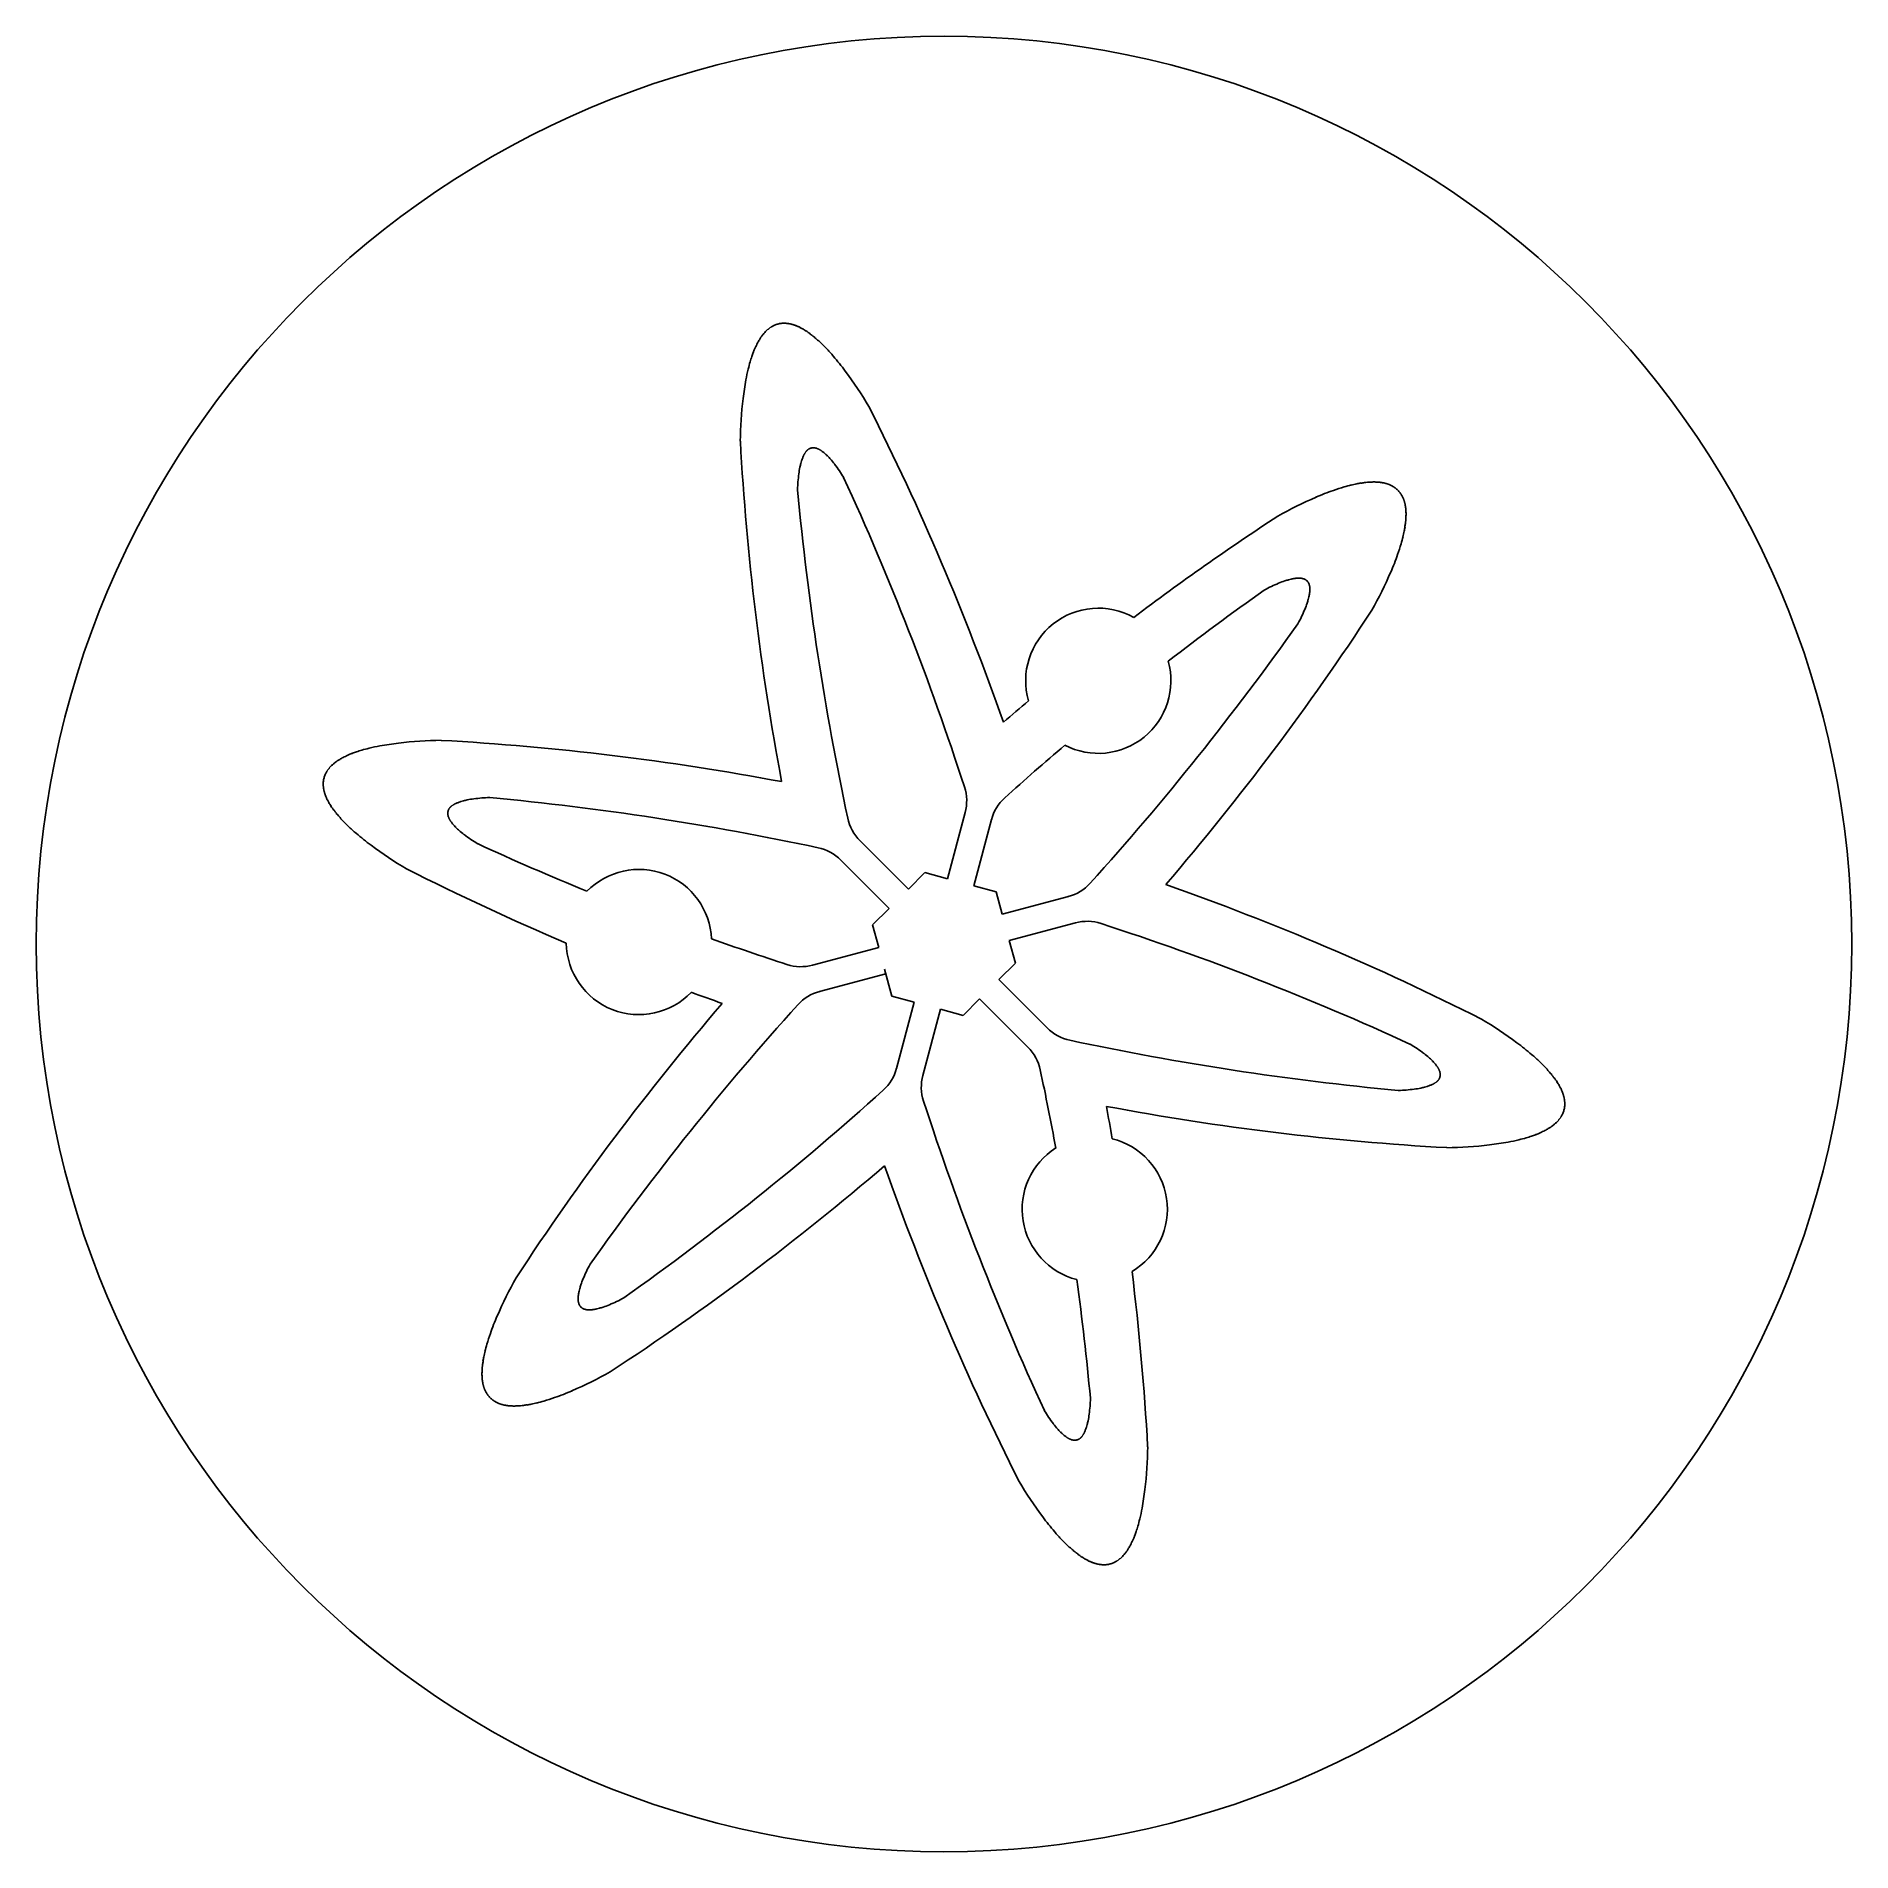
# Model space of a CAD drawing. Header units: millimetres. Extents: x -50 to 150, y -50 to 150.
import ezdxf

# ---------------------------------------------------------------- set-up
doc = ezdxf.new("R2010")
doc.units = ezdxf.units.MM
doc.layers.get('0').update_dxf_attribs({"linetype": 'CONTINUOUS', "lineweight": 25, "true_color": 0x000000})

msp = doc.modelspace()

# ---------------------------------------------------------------- linework, layer by layer
for p, q in [((52.32, 64.47), (50.37, 57.19)), ((55.22, 63.7), (53.27, 56.42)), ((40.75, 61.37), (46.08, 56.04)), ((38.63, 59.25), (43.96, 53.92)), ((46.08, 56.04), (47.89, 57.86)), ((47.89, 57.86), (50.37, 57.19)), ((53.27, 56.42), (55.75, 55.75)), ((55.75, 55.75), (56.42, 53.27)), ((63.7, 55.22), (56.42, 53.27)), ((42.14, 52.11), (43.96, 53.92)), ((42.14, 52.11), (42.81, 49.63)), ((64.47, 52.32), (57.19, 50.37)), ((57.19, 50.37), (57.86, 47.89)), ((35.53, 47.68), (42.81, 49.63)), ((36.3, 44.78), (43.58, 46.73)), ((43.45, 47.21), (44.25, 44.25)), ((57.86, 47.89), (56.04, 46.08)), ((61.37, 40.75), (56.04, 46.08)), ((46.73, 43.58), (44.25, 44.25)), ((46.73, 43.58), (44.78, 36.3)), ((49.63, 42.81), (47.68, 35.53)), ((52.11, 42.14), (49.63, 42.81)), ((53.92, 43.96), (52.11, 42.14)), ((59.25, 38.63), (53.92, 43.96))]:
    msp.add_line(p, q)
msp.add_circle((50, 50), 100)
for centre, radius, start, end in [((32.47, 115.58), 2.83, 119.8081, 122.2609), ((32.43, 115.67), 2.73, 117.006, 119.8563), ((32.38, 115.76), 2.63, 113.4152, 117.0755), ((32.37, 115.81), 2.58, 105, 113.4922), ((32.37, 115.81), 2.58, 96.5078, 105), ((32.38, 115.76), 2.63, 92.9245, 96.5848), ((32.38, 115.66), 2.73, 90.1437, 92.994), ((32.39, 115.56), 2.83, 87.7391, 90.1919), ((32.39, 115.46), 2.93, 85.5733, 87.7815), ((32.38, 115.35), 3.04, 83.5705, 85.6126), ((32.37, 115.23), 3.16, 81.6855, 83.6082), ((32.35, 115.11), 3.28, 79.8879, 81.7222), ((32.33, 114.98), 3.42, 78.1566, 79.9244), ((32.3, 114.83), 3.57, 76.4755, 78.1932), ((32.27, 114.67), 3.73, 74.8319, 76.5126), ((32.22, 114.5), 3.9, 73.2154, 74.8698), ((32.17, 114.32), 4.1, 71.6171, 73.2545), ((32.11, 114.11), 4.31, 70.0291, 71.6577), ((32.03, 113.89), 4.55, 68.4439, 70.0715), ((31.93, 113.64), 4.81, 66.8544, 68.4886), ((31.82, 113.37), 5.11, 65.2535, 66.902), ((31.68, 113.06), 5.45, 63.6338, 65.3045), ((36.64, 112.4), 8.13, 153.1278, 155.0724), ((35.99, 112.74), 7.4, 151.3502, 153.2113), ((35.46, 113.04), 6.79, 149.6291, 151.424), ((35.02, 113.31), 6.27, 147.9528, 149.6953), ((34.65, 113.55), 5.83, 146.3112, 148.0129), ((34.33, 113.77), 5.45, 144.6955, 146.3662), ((34.06, 113.97), 5.11, 143.098, 144.7465), ((33.82, 114.15), 4.81, 141.5114, 143.1456), ((33.62, 114.32), 4.55, 139.9285, 141.5561), ((33.44, 114.47), 4.31, 138.3423, 139.9709), ((33.28, 114.62), 4.1, 136.7455, 138.3829), ((33.14, 114.75), 3.9, 135.1302, 136.7846), ((33.02, 114.88), 3.73, 133.4874, 135.1681), ((32.91, 114.99), 3.57, 131.8068, 133.5245), ((32.81, 115.11), 3.42, 130.0756, 131.8434), ((32.73, 115.21), 3.28, 128.2778, 130.1121), ((32.65, 115.31), 3.16, 126.3918, 128.3145), ((32.58, 115.41), 3.04, 124.3874, 126.4295), ((32.53, 115.5), 2.93, 122.2185, 124.4267), ((31.52, 112.71), 5.83, 61.9871, 63.6888), ((31.32, 112.32), 6.27, 60.3047, 62.0472), ((31.07, 111.87), 6.79, 58.576, 60.3709), ((30.76, 111.34), 7.4, 56.7887, 58.6498), ((30.37, 110.73), 8.13, 54.9276, 56.8722), ((29.87, 109.99), 9.02, 52.9729, 55.0235), ((29.22, 109.09), 10.12, 50.8983, 53.0852), ((28.34, 107.97), 11.55, 48.6672, 51.033), ((27.12, 106.52), 13.44, 46.2248, 48.8338), ((25.33, 104.57), 16.09, 43.4833, 46.4395), ((44.08, 109.59), 16.09, 163.5605, 166.5167), ((41.55, 110.39), 13.44, 161.1662, 163.7752), ((39.77, 111.03), 11.55, 158.967, 161.3328), ((38.45, 111.57), 10.12, 156.9148, 159.1017), ((37.44, 112.02), 9.02, 154.9765, 157.0271), ((22.52, 101.76), 20.07, 40.2852, 43.7765), ((17.52, 97.26), 26.79, 36.2929, 40.7233), ((54.5, 107.16), 26.79, 169.2767, 173.7071), ((47.92, 108.56), 20.07, 166.2235, 169.7148), ((6.34, 88.36), 41.07, 30.4956, 37.0635), ((68.63, 105.05), 41.07, 172.9365, 179.5044), ((-216.59, -21.43), 289.47, 19.3406, 26.8258), ((316.59, 121.43), 289.47, 183.1742, 190.6594), ((36.66, 102.81), 2.35, 149.2004, 150.9722), ((36.51, 102.91), 2.17, 147.5458, 149.2666), ((36.38, 102.99), 2.02, 145.9246, 147.6058), ((36.27, 103.07), 1.88, 144.3285, 145.9796), ((36.17, 103.14), 1.77, 142.7496, 144.3794), ((36.09, 103.21), 1.66, 141.1809, 142.7971), ((36.02, 103.26), 1.57, 139.6155, 141.2256), ((35.96, 103.32), 1.49, 138.0463, 139.6579), ((35.9, 103.37), 1.41, 136.4662, 138.0868), ((35.86, 103.42), 1.35, 134.8674, 136.5052), ((35.81, 103.46), 1.28, 133.2409, 134.9052), ((35.78, 103.5), 1.23, 131.5766, 133.2779), ((35.74, 103.54), 1.18, 129.8619, 131.6131), ((35.71, 103.58), 1.13, 128.0807, 129.8982), ((35.69, 103.61), 1.09, 126.212, 128.1174), ((35.66, 103.64), 1.05, 124.2255, 126.2495), ((35.64, 103.68), 1.01, 122.0756, 124.2647), ((35.63, 103.71), 0.974, 119.6859, 122.1179), ((35.61, 103.73), 0.941, 116.9075, 119.734), ((35.59, 103.77), 0.905, 113.3465, 116.9769), ((35.59, 103.78), 0.889, 105, 113.4232), ((35.59, 103.78), 0.889, 96.5768, 105), ((35.59, 103.77), 0.905, 93.0231, 96.6535), ((35.6, 103.73), 0.941, 90.266, 93.0925), ((35.6, 103.7), 0.974, 87.8821, 90.3141), ((35.6, 103.66), 1.01, 85.7353, 87.9244), ((35.59, 103.62), 1.05, 83.7505, 85.7745), ((35.59, 103.58), 1.09, 81.8826, 83.788), ((35.58, 103.54), 1.13, 80.1018, 81.9193), ((35.58, 103.49), 1.18, 78.3869, 80.1381), ((35.57, 103.44), 1.23, 76.7221, 78.4234), ((35.56, 103.39), 1.28, 75.0948, 76.7591), ((35.54, 103.33), 1.35, 73.4948, 75.1326), ((35.52, 103.27), 1.41, 71.9132, 73.5338), ((35.5, 103.2), 1.49, 70.3421, 71.9537), ((35.47, 103.12), 1.57, 68.7744, 70.3845), ((35.44, 103.03), 1.66, 67.2029, 68.8191), ((35.4, 102.93), 1.77, 65.6206, 67.2504), ((35.36, 102.83), 1.88, 64.0204, 65.6715), ((35.3, 102.7), 2.02, 62.3942, 64.0754), ((35.23, 102.57), 2.17, 60.7334, 62.4542), ((35.14, 102.41), 2.35, 59.0278, 60.7996), ((35.03, 102.22), 2.57, 57.2654, 59.1017), ((34.9, 102), 2.83, 55.4312, 57.3489), ((34.72, 101.74), 3.14, 53.5061, 55.5273), ((34.5, 101.42), 3.53, 51.4646, 53.6188), ((34.19, 101.02), 4.04, 49.2708, 51.5999), ((33.75, 100.49), 4.72, 46.8715, 49.4386), ((43.62, 100.6), 9.69, 168.5056, 172.871), ((41.15, 101.16), 7.15, 165.521, 168.9551), ((39.74, 101.55), 5.68, 162.9115, 165.819), ((38.82, 101.85), 4.72, 160.5614, 163.1285), ((38.19, 102.09), 4.04, 158.4001, 160.7292), ((37.72, 102.28), 3.53, 156.3812, 158.5354), ((37.36, 102.45), 3.14, 154.4727, 156.4939), ((37.08, 102.59), 2.83, 152.6511, 154.5688), ((36.85, 102.71), 2.57, 150.8983, 152.7346), ((33.11, 99.78), 5.68, 44.181, 47.0885), ((32.09, 98.73), 7.15, 41.0449, 44.479), ((30.23, 97.01), 9.69, 37.129, 41.4944), ((25.83, 93.4), 15.37, 31.4042, 37.9363), ((49.23, 99.68), 15.37, 172.0637, 178.5958), ((345.06, 129.06), 312.54, 185.3258, 192.0408), ((-245.06, -29.06), 312.54, 17.9592, 24.6742), ((99.68, 81.08), 20.07, 106.2235, 109.7148), ((98.65, 84.93), 16.09, 103.5605, 106.5167), ((98.07, 87.51), 13.44, 101.1662, 103.7752), ((97.74, 89.38), 11.55, 98.967, 101.3328), ((97.54, 90.78), 10.12, 96.9148, 99.1017), ((97.43, 91.89), 9.02, 94.9765, 97.0271), ((97.36, 92.77), 8.13, 93.1278, 95.0724), ((97.33, 93.5), 7.4, 91.3502, 93.2113), ((97.33, 94.11), 6.79, 89.6291, 91.424), ((97.34, 94.63), 6.27, 87.9528, 89.6953), ((97.36, 95.07), 5.83, 86.3112, 88.0129), ((97.39, 95.45), 5.45, 84.6955, 86.3662), ((97.43, 95.79), 5.11, 83.098, 84.7465), ((97.47, 96.08), 4.81, 81.5114, 83.1456), ((97.51, 96.34), 4.55, 79.9285, 81.5561), ((97.55, 96.58), 4.31, 78.3423, 79.9709), ((97.6, 96.79), 4.1, 76.7455, 78.3829), ((97.65, 96.97), 3.9, 75.1302, 76.7846), ((97.69, 97.14), 3.73, 73.4874, 75.1681), ((97.74, 97.3), 3.57, 71.8068, 73.5245), ((97.79, 97.44), 3.42, 70.0756, 71.8434), ((97.84, 97.56), 3.28, 68.2778, 70.1121), ((97.89, 97.68), 3.16, 66.3918, 68.3145), ((97.94, 97.78), 3.04, 64.3874, 66.4295), ((97.98, 97.88), 2.93, 62.2185, 64.4267), ((98.03, 97.97), 2.83, 59.8081, 62.2609), ((98.08, 98.05), 2.73, 57.006, 59.8563), ((98.14, 98.14), 2.63, 53.4152, 57.0755), ((98.17, 98.17), 2.58, 45, 53.4922), ((98.17, 98.17), 2.58, 36.5078, 45), ((106.99, 61.39), 41.07, 112.9365, 119.5044), ((101.75, 74.69), 26.79, 109.2767, 113.7071), ((98.14, 98.14), 2.63, 32.9245, 36.5848), ((98.05, 98.08), 2.73, 30.1437, 32.994), ((97.97, 98.03), 2.83, 27.7391, 30.1919), ((97.88, 97.98), 2.93, 25.5733, 27.7815), ((97.78, 97.94), 3.04, 23.5705, 25.6126), ((97.68, 97.89), 3.16, 21.6855, 23.6082), ((97.56, 97.84), 3.28, 19.8879, 21.7222), ((97.44, 97.79), 3.42, 18.1566, 19.9244), ((97.3, 97.74), 3.57, 16.4755, 18.1932), ((97.14, 97.69), 3.73, 14.8319, 16.5126), ((96.97, 97.65), 3.9, 13.2154, 14.8698), ((96.79, 97.6), 4.1, 11.6171, 13.2545), ((96.58, 97.55), 4.31, 10.0291, 11.6577), ((96.34, 97.51), 4.55, 8.4439, 10.0715), ((96.08, 97.47), 4.81, 6.8544, 8.4886), ((95.79, 97.43), 5.11, 5.2535, 6.902), ((245.16, -145.16), 289.47, 123.1742, 127.0129), ((90.78, 97.54), 10.12, 350.8983, 353.0852), ((91.89, 97.43), 9.02, 352.9729, 355.0235), ((92.77, 97.36), 8.13, 354.9276, 356.8722), ((95.45, 97.39), 5.45, 3.6338, 5.3045), ((95.07, 97.36), 5.83, 1.9871, 3.6888), ((93.5, 97.33), 7.4, 356.7887, 358.6498), ((94.63, 97.34), 6.27, 0.3047, 2.0472), ((94.11, 97.33), 6.79, 358.576, 0.3709), ((81.08, 99.68), 20.07, 340.2852, 343.7765), ((84.93, 98.65), 16.09, 343.4833, 346.4395), ((87.51, 98.07), 13.44, 346.2248, 348.8338), ((89.38, 97.74), 11.55, 348.6672, 351.033), ((74.69, 101.75), 26.79, 336.2929, 340.7233), ((90.63, 80.82), 9.69, 108.5056, 112.871), ((89.88, 83.24), 7.15, 105.521, 108.9551), ((89.51, 84.66), 5.68, 102.9115, 105.819), ((89.32, 85.6), 4.72, 100.5614, 103.1285), ((89.2, 86.27), 4.04, 98.4001, 100.7292), ((89.14, 86.78), 3.53, 96.3812, 98.5354), ((89.1, 87.17), 3.14, 94.4727, 96.4939), ((89.08, 87.49), 2.83, 92.6511, 94.5688), ((89.07, 87.74), 2.57, 90.8983, 92.7346), ((89.07, 87.96), 2.35, 89.2004, 90.9722), ((89.08, 88.14), 2.17, 87.5458, 89.2666), ((89.08, 88.29), 2.02, 85.9246, 87.6058), ((89.1, 88.43), 1.88, 84.3285, 85.9796), ((89.11, 88.54), 1.77, 82.7496, 84.3794), ((89.12, 88.65), 1.66, 81.1809, 82.7971), ((89.14, 88.74), 1.57, 79.6155, 81.2256), ((89.15, 88.82), 1.49, 78.0463, 79.6579), ((89.17, 88.89), 1.41, 76.4662, 78.0868), ((89.19, 88.96), 1.35, 74.8674, 76.5052), ((89.2, 89.01), 1.28, 73.2409, 74.9052), ((89.22, 89.07), 1.23, 71.5766, 73.2779), ((89.24, 89.12), 1.18, 69.8619, 71.6131), ((89.26, 89.16), 1.13, 68.0807, 69.8982), ((89.27, 89.2), 1.09, 66.212, 68.1174), ((89.29, 89.24), 1.05, 64.2255, 66.2495), ((89.31, 89.27), 1.01, 62.0756, 64.2647), ((89.32, 89.3), 0.974, 59.6859, 62.1179), ((89.34, 89.33), 0.941, 56.9075, 59.734), ((89.36, 89.36), 0.905, 53.3465, 56.9769), ((89.37, 89.37), 0.889, 45, 53.4232), ((89.37, 89.37), 0.889, 36.5768, 45), ((61.39, 106.99), 41.07, 330.4956, 337.0635), ((266, -166), 312.54, 125.3258, 127.7393), ((92.64, 75.5), 15.37, 112.0637, 118.5958), ((89.36, 89.36), 0.905, 33.0231, 36.6535), ((89.33, 89.34), 0.941, 30.266, 33.0925), ((84.66, 89.51), 5.68, 344.181, 347.0885), ((89.3, 89.32), 0.974, 27.8821, 30.3141), ((89.27, 89.31), 1.01, 25.7353, 27.9244), ((89.24, 89.29), 1.05, 23.7505, 25.7745), ((89.2, 89.27), 1.09, 21.8826, 23.788), ((85.6, 89.32), 4.72, 346.8715, 349.4386), ((89.16, 89.26), 1.13, 20.1018, 21.9193), ((89.12, 89.24), 1.18, 18.3869, 20.1381), ((89.07, 89.22), 1.23, 16.7221, 18.4234), ((89.01, 89.2), 1.28, 15.0948, 16.7591), ((86.27, 89.2), 4.04, 349.2708, 351.5999), ((88.96, 89.19), 1.35, 13.4948, 15.1326), ((88.89, 89.17), 1.41, 11.9132, 13.5338), ((88.82, 89.15), 1.49, 10.3421, 11.9537), ((86.78, 89.14), 3.53, 351.4646, 353.6188), ((88.74, 89.14), 1.57, 8.7744, 10.3845), ((88.65, 89.12), 1.66, 7.2029, 8.8191), ((87.17, 89.1), 3.14, 353.5061, 355.5273), ((88.54, 89.11), 1.77, 5.6206, 7.2504), ((88.43, 89.1), 1.88, 4.0204, 5.6715), ((87.49, 89.08), 2.83, 355.4312, 357.3489), ((88.29, 89.08), 2.02, 2.3942, 4.0754), ((88.14, 89.08), 2.17, 0.7334, 2.4542), ((87.96, 89.07), 2.35, 359.0278, 0.7996), ((87.74, 89.07), 2.57, 357.2654, 359.1017), ((67, 79), 8, 60.8566, 196.0978), ((-145.16, 245.16), 289.47, 319.3406, 326.8258), ((75.5, 92.64), 15.37, 331.4042, 337.9363), ((80.82, 90.63), 9.69, 337.129, 341.4944), ((83.24, 89.88), 7.15, 341.0449, 344.479), ((-166, 266), 312.54, 317.9592, 324.6742), ((67, 79), 8, 242.5138, 15.6564), ((245.16, -145.16), 289.47, 129.9416, 130.6594), ((-7.16, 45.5), 26.79, 96.2929, 100.7233), ((-5.05, 31.37), 41.07, 90.4956, 97.0635), ((-21.43, -216.59), 289.47, 79.3406, 86.8258), ((-14.15, 66.18), 4.81, 126.8544, 128.4886), ((-13.97, 65.94), 5.11, 125.2535, 126.902), ((-13.77, 65.67), 5.45, 123.6338, 125.3045), ((-13.55, 65.35), 5.83, 121.9871, 123.6888), ((-13.31, 64.98), 6.27, 120.3047, 122.0472), ((-13.04, 64.54), 6.79, 118.576, 120.3709), ((-12.74, 64.01), 7.4, 116.7887, 118.6498), ((-12.4, 63.36), 8.13, 114.9276, 116.8722), ((-12.02, 62.56), 9.02, 112.9729, 115.0235), ((-11.57, 61.55), 10.12, 110.8983, 113.0852), ((-11.03, 60.23), 11.55, 108.6672, 111.033), ((-10.39, 58.45), 13.44, 106.2248, 108.8338), ((-9.59, 55.92), 16.09, 103.4833, 106.4395), ((-8.56, 52.08), 20.07, 100.2852, 103.7765), ((266, -166), 312.54, 130.4309, 132.0408), ((-15.81, 67.63), 2.58, 165, 173.4922), ((-15.81, 67.63), 2.58, 156.5078, 165), ((-15.76, 67.62), 2.63, 152.9245, 156.5848), ((-15.67, 67.57), 2.73, 150.1437, 152.994), ((-15.58, 67.53), 2.83, 147.7391, 150.1919), ((-15.5, 67.47), 2.93, 145.5733, 147.7815), ((-15.41, 67.42), 3.04, 143.5705, 145.6126), ((-15.31, 67.35), 3.16, 141.6855, 143.6082), ((-15.21, 67.27), 3.28, 139.8879, 141.7222), ((-15.11, 67.19), 3.42, 138.1566, 139.9244), ((-14.99, 67.09), 3.57, 136.4755, 138.1932), ((-14.88, 66.98), 3.73, 134.8319, 136.5126), ((-14.75, 66.86), 3.9, 133.2154, 134.8698), ((-14.62, 66.72), 4.1, 131.6171, 133.2545), ((-14.47, 66.56), 4.31, 130.0291, 131.6577), ((-14.32, 66.38), 4.55, 128.4439, 130.0715), ((-15.76, 67.62), 2.63, 173.4152, 177.0755), ((-15.66, 67.62), 2.73, 177.006, 179.8563), ((-15.56, 67.61), 2.83, 179.8081, 182.2609), ((-15.46, 67.61), 2.93, 182.2185, 184.4267), ((-15.35, 67.62), 3.04, 184.3874, 186.4295), ((-15.23, 67.63), 3.16, 186.3918, 188.3145), ((-15.11, 67.65), 3.28, 188.2778, 190.1121), ((-14.98, 67.67), 3.42, 190.0756, 191.8434), ((-14.83, 67.7), 3.57, 191.8068, 193.5245), ((-14.67, 67.73), 3.73, 193.4874, 195.1681), ((-14.5, 67.78), 3.9, 195.1302, 196.7846), ((-14.32, 67.83), 4.1, 196.7455, 198.3829), ((-14.11, 67.89), 4.31, 198.3423, 199.9709), ((-13.89, 67.97), 4.55, 199.9285, 201.5561), ((-13.64, 68.07), 4.81, 201.5114, 203.1456), ((-13.37, 68.18), 5.11, 203.098, 204.7465), ((-13.06, 68.32), 5.45, 204.6955, 206.3662), ((0.32, 50.77), 15.37, 91.4042, 97.9363), ((-29.06, -245.06), 312.54, 77.9592, 84.6742), ((47.5, 65.77), 5, 345, 17.9592), ((60.05, 62.4), 5, 132.0408, 165), ((-12.71, 68.48), 5.83, 206.3112, 208.0129), ((-12.32, 68.68), 6.27, 207.9528, 209.6953), ((-11.87, 68.93), 6.79, 209.6291, 211.424), ((-11.34, 69.24), 7.4, 211.3502, 213.2113), ((-10.73, 69.63), 8.13, 213.1278, 215.0724), ((-9.99, 70.13), 9.02, 214.9765, 217.0271), ((-9.09, 70.78), 10.12, 216.9148, 219.1017), ((-7.97, 71.66), 11.55, 218.967, 221.3328), ((-6.52, 72.88), 13.44, 221.1662, 223.7752), ((-3.78, 64.41), 0.889, 165, 173.4232), ((-3.77, 64.41), 0.905, 173.3465, 176.9769), ((-3.73, 64.4), 0.941, 176.9075, 179.734), ((-3.7, 64.4), 0.974, 179.6859, 182.1179), ((-3.66, 64.4), 1.01, 182.0756, 184.2647), ((-3.62, 64.41), 1.05, 184.2255, 186.2495), ((-3.58, 64.41), 1.09, 186.212, 188.1174), ((-3.54, 64.42), 1.13, 188.0807, 189.8982), ((-3.49, 64.42), 1.18, 189.8619, 191.6131), ((-3.44, 64.43), 1.23, 191.5766, 193.2779), ((-3.78, 64.41), 0.889, 156.5768, 165), ((-3.39, 64.44), 1.28, 193.2409, 194.9052), ((-3.33, 64.46), 1.35, 194.8674, 196.5052), ((-3.27, 64.48), 1.41, 196.4662, 198.0868), ((-3.2, 64.5), 1.49, 198.0463, 199.6579), ((-3.77, 64.41), 0.905, 153.0231, 156.6535), ((-3.73, 64.39), 0.941, 150.266, 153.0925), ((-3.71, 64.37), 0.974, 147.8821, 150.3141), ((-3.68, 64.36), 1.01, 145.7353, 147.9244), ((-3.64, 64.34), 1.05, 143.7505, 145.7745), ((-3.61, 64.31), 1.09, 141.8826, 143.788), ((-3.58, 64.29), 1.13, 140.1018, 141.9193), ((-3.54, 64.26), 1.18, 138.3869, 140.1381), ((-3.5, 64.22), 1.23, 136.7221, 138.4234), ((-3.46, 64.19), 1.28, 135.0948, 136.7591), ((-3.42, 64.14), 1.35, 133.4948, 135.1326), ((-3.37, 64.1), 1.41, 131.9132, 133.5338), ((-3.32, 64.04), 1.49, 130.3421, 131.9537), ((-3.26, 63.98), 1.57, 128.7744, 130.3845), ((-3.21, 63.91), 1.66, 127.2029, 128.8191), ((-3.14, 63.83), 1.77, 125.6206, 127.2504), ((-3.07, 63.73), 1.88, 124.0204, 125.6715), ((-2.99, 63.62), 2.02, 122.3942, 124.0754), ((-2.91, 63.49), 2.17, 120.7334, 122.4542), ((-2.81, 63.34), 2.35, 119.0278, 120.7996), ((-2.71, 63.15), 2.57, 117.2654, 119.1017), ((-2.59, 62.92), 2.83, 115.4312, 117.3489), ((-2.45, 62.64), 3.14, 113.5061, 115.5273), ((-2.28, 62.28), 3.53, 111.4646, 113.6188), ((-2.09, 61.81), 4.04, 109.2708, 111.5999), ((-1.85, 61.18), 4.72, 106.8715, 109.4386), ((-1.55, 60.26), 5.68, 104.181, 107.0885), ((-1.16, 58.85), 7.15, 101.0449, 104.479), ((-0.6, 56.38), 9.69, 97.129, 101.4944), ((-4.57, 74.67), 16.09, 223.5605, 226.5167), ((-1.76, 77.48), 20.07, 226.2235, 229.7148), ((2.74, 82.48), 26.79, 229.2767, 233.7071), ((-3.12, 64.53), 1.57, 199.6155, 201.2256), ((-3.03, 64.56), 1.66, 201.1809, 202.7971), ((-2.93, 64.6), 1.77, 202.7496, 204.3794), ((-2.83, 64.64), 1.88, 204.3285, 205.9796), ((-2.7, 64.7), 2.02, 205.9246, 207.6058), ((-2.57, 64.77), 2.17, 207.5458, 209.2666), ((-2.41, 64.86), 2.35, 209.2004, 210.9722), ((-2.22, 64.97), 2.57, 210.8983, 212.7346), ((-2, 65.1), 2.83, 212.6511, 214.5688), ((-1.74, 65.28), 3.14, 214.4727, 216.4939), ((-1.42, 65.5), 3.53, 216.3812, 218.5354), ((-1.02, 65.81), 4.04, 218.4001, 220.7292), ((-0.49, 66.25), 4.72, 220.5614, 223.1285), ((0.22, 66.89), 5.68, 222.9115, 225.819), ((1.27, 67.91), 7.15, 225.521, 228.9551), ((2.99, 69.77), 9.69, 228.5056, 232.871), ((6.6, 74.17), 15.37, 232.0637, 238.5958), ((44.29, 64.91), 5, 192.0408, 225), ((11.64, 93.66), 41.07, 232.9365, 239.5044), ((129.06, 345.06), 312.54, 245.3258, 247.7393), ((35.09, 55.71), 5, 45, 77.9592), ((121.43, 316.59), 289.47, 243.1742, 247.0129), ((16.39, 50.22), 8, 2.5138, 135.6564), ((62.4, 60.05), 5, 285, 317.9592), ((-21.43, -216.59), 289.47, 63.1742, 70.6594), ((65.77, 47.5), 5, 72.0408, 105), ((-29.06, -245.06), 312.54, 65.3258, 72.0408), ((16.39, 50.22), 8, 180.8566, 316.0978), ((129.06, 345.06), 312.54, 250.4309, 252.0408), ((34.23, 52.5), 5, 252.0408, 285), ((121.43, 316.59), 289.47, 249.9416, 250.6594), ((37.6, 39.95), 5, 105, 137.9592), ((245.16, -145.16), 289.47, 139.3406, 146.8258), ((266, -166), 312.54, 137.9592, 144.6742), ((64.91, 44.29), 5, 225, 257.9592), ((88.36, 6.34), 41.07, 52.9365, 59.5044), ((55.71, 35.09), 5, 12.0408, 45), ((129.06, 345.06), 312.54, 257.9592, 264.6742), ((93.4, 25.83), 15.37, 52.0637, 58.5958), ((97.26, 17.52), 26.79, 49.2767, 53.7071), ((39.95, 37.6), 5, 312.0408, 345), ((-245.06, -29.06), 312.54, 10.4309, 12.0408), ((97.01, 30.23), 9.69, 48.5056, 52.871), ((98.73, 32.09), 7.15, 45.521, 48.9551), ((99.78, 33.11), 5.68, 42.9115, 45.819), ((100.49, 33.75), 4.72, 40.5614, 43.1285), ((101.02, 34.19), 4.04, 38.4001, 40.7292), ((101.42, 34.5), 3.53, 36.3812, 38.5354), ((101.74, 34.72), 3.14, 34.4727, 36.4939), ((102, 34.9), 2.83, 32.6511, 34.5688), ((102.22, 35.03), 2.57, 30.8983, 32.7346), ((102.41, 35.14), 2.35, 29.2004, 30.9722), ((102.57, 35.23), 2.17, 27.5458, 29.2666), ((102.7, 35.3), 2.02, 25.9246, 27.6058), ((102.83, 35.36), 1.88, 24.3285, 25.9796), ((102.93, 35.4), 1.77, 22.7496, 24.3794), ((103.03, 35.44), 1.66, 21.1809, 22.7971), ((103.12, 35.47), 1.57, 19.6155, 21.2256), ((103.2, 35.5), 1.49, 18.0463, 19.6579), ((101.76, 22.52), 20.07, 46.2235, 49.7148), ((104.57, 25.33), 16.09, 43.5605, 46.5167), ((106.52, 27.12), 13.44, 41.1662, 43.7752), ((52.5, 34.23), 5, 165, 197.9592), ((99.68, 49.23), 15.37, 271.4042, 277.9363), ((100.6, 43.62), 9.69, 277.129, 281.4944), ((101.16, 41.15), 7.15, 281.0449, 284.479), ((101.55, 39.74), 5.68, 284.181, 287.0885), ((101.85, 38.82), 4.72, 286.8715, 289.4386), ((102.09, 38.19), 4.04, 289.2708, 291.5999), ((102.28, 37.72), 3.53, 291.4646, 293.6188), ((102.45, 37.36), 3.14, 293.5061, 295.5273), ((102.59, 37.08), 2.83, 295.4312, 297.3489), ((102.71, 36.85), 2.57, 297.2654, 299.1017), ((102.81, 36.66), 2.35, 299.0278, 300.7996), ((102.91, 36.51), 2.17, 300.7334, 302.4542), ((102.99, 36.38), 2.02, 302.3942, 304.0754), ((103.07, 36.27), 1.88, 304.0204, 305.6715), ((103.14, 36.17), 1.77, 305.6206, 307.2504), ((103.21, 36.09), 1.66, 307.2029, 308.8191), ((103.26, 36.02), 1.57, 308.7744, 310.3845), ((103.32, 35.96), 1.49, 310.3421, 311.9537), ((103.37, 35.9), 1.41, 311.9132, 313.5338), ((103.42, 35.86), 1.35, 313.4948, 315.1326), ((103.46, 35.81), 1.28, 315.0948, 316.7591), ((103.5, 35.78), 1.23, 316.7221, 318.4234), ((103.54, 35.74), 1.18, 318.3869, 320.1381), ((103.58, 35.71), 1.13, 320.1018, 321.9193), ((103.61, 35.69), 1.09, 321.8826, 323.788), ((103.64, 35.66), 1.05, 323.7505, 325.7745), ((103.68, 35.64), 1.01, 325.7353, 327.9244), ((103.71, 35.63), 0.974, 327.8821, 330.3141), ((103.73, 35.61), 0.941, 330.266, 333.0925), ((103.77, 35.59), 0.905, 333.0231, 336.6535), ((103.78, 35.59), 0.889, 336.5768, 345), ((103.27, 35.52), 1.41, 16.4662, 18.0868), ((103.33, 35.54), 1.35, 14.8674, 16.5052), ((103.39, 35.56), 1.28, 13.2409, 14.9052), ((103.44, 35.57), 1.23, 11.5766, 13.2779), ((103.78, 35.59), 0.889, 345, 353.4232), ((103.49, 35.58), 1.18, 9.8619, 11.6131), ((103.54, 35.58), 1.13, 8.0807, 9.8982), ((103.58, 35.59), 1.09, 6.212, 8.1174), ((103.62, 35.59), 1.05, 4.2255, 6.2495), ((103.66, 35.6), 1.01, 2.0756, 4.2647), ((103.7, 35.6), 0.974, 359.6859, 2.1179), ((103.73, 35.6), 0.941, 356.9075, 359.734), ((103.77, 35.59), 0.905, 353.3465, 356.9769), ((107.97, 28.34), 11.55, 38.967, 41.3328), ((109.09, 29.22), 10.12, 36.9148, 39.1017), ((109.99, 29.87), 9.02, 34.9765, 37.0271), ((110.73, 30.37), 8.13, 33.1278, 35.0724), ((111.34, 30.76), 7.4, 31.3502, 33.2113), ((111.87, 31.07), 6.79, 29.6291, 31.424), ((112.32, 31.32), 6.27, 27.9528, 29.6953), ((112.71, 31.52), 5.83, 26.3112, 28.0129), ((113.06, 31.68), 5.45, 24.6955, 26.3662), ((-166, 266), 312.54, 305.3258, 312.0408), ((345.06, 129.06), 312.54, 197.9592, 204.6742), ((121.43, 316.59), 289.47, 259.3406, 266.8258), ((-216.59, -21.43), 289.47, 9.9416, 10.6594), ((113.37, 31.82), 5.11, 23.098, 24.7465), ((113.64, 31.93), 4.81, 21.5114, 23.1456), ((113.89, 32.03), 4.55, 19.9285, 21.5561), ((114.11, 32.11), 4.31, 18.3423, 19.9709), ((114.32, 32.17), 4.1, 16.7455, 18.3829), ((114.5, 32.22), 3.9, 15.1302, 16.7846), ((114.67, 32.27), 3.73, 13.4874, 15.1681), ((114.83, 32.3), 3.57, 11.8068, 13.5245), ((115.81, 32.37), 2.58, 345, 353.4922), ((114.98, 32.33), 3.42, 10.0756, 11.8434), ((115.11, 32.35), 3.28, 8.2778, 10.1121), ((115.23, 32.37), 3.16, 6.3918, 8.3145), ((115.35, 32.38), 3.04, 4.3874, 6.4295), ((115.76, 32.38), 2.63, 353.4152, 357.0755), ((115.46, 32.39), 2.93, 2.2185, 4.4267), ((115.56, 32.39), 2.83, 359.8081, 2.2609), ((115.66, 32.38), 2.73, 357.006, 359.8563), ((114.15, 33.82), 4.81, 306.8544, 308.4886), ((114.32, 33.62), 4.55, 308.4439, 310.0715), ((114.47, 33.44), 4.31, 310.0291, 311.6577), ((114.62, 33.28), 4.1, 311.6171, 313.2545), ((114.75, 33.14), 3.9, 313.2154, 314.8698), ((114.88, 33.02), 3.73, 314.8319, 316.5126), ((114.99, 32.91), 3.57, 316.4755, 318.1932), ((115.11, 32.81), 3.42, 318.1566, 319.9244), ((115.21, 32.73), 3.28, 319.8879, 321.7222), ((115.31, 32.65), 3.16, 321.6855, 323.6082), ((115.41, 32.58), 3.04, 323.5705, 325.6126), ((115.5, 32.53), 2.93, 325.5733, 327.7815), ((115.58, 32.47), 2.83, 327.7391, 330.1919), ((115.67, 32.43), 2.73, 330.1437, 332.994), ((115.76, 32.38), 2.63, 332.9245, 336.5848), ((115.81, 32.37), 2.58, 336.5078, 345), ((66.61, 20.78), 8, 300.8566, 76.0978), ((107.16, 54.5), 26.79, 276.2929, 280.7233), ((108.56, 47.92), 20.07, 280.2852, 283.7765), ((109.59, 44.08), 16.09, 283.4833, 286.4395), ((110.39, 41.55), 13.44, 286.2248, 288.8338), ((111.03, 39.77), 11.55, 288.6672, 291.033), ((111.57, 38.45), 10.12, 290.8983, 293.0852), ((112.02, 37.44), 9.02, 292.9729, 295.0235), ((112.4, 36.64), 8.13, 294.9276, 296.8722), ((112.74, 35.99), 7.4, 296.7887, 298.6498), ((113.04, 35.46), 6.79, 298.576, 300.3709), ((113.31, 35.02), 6.27, 300.3047, 302.0472), ((113.55, 34.65), 5.83, 301.9871, 303.6888), ((113.77, 34.33), 5.45, 303.6338, 305.3045), ((113.97, 34.06), 5.11, 305.2535, 306.902), ((66.61, 20.78), 8, 122.5138, 255.6564), ((105.05, 68.63), 41.07, 270.4956, 277.0635), ((-145.16, 245.16), 289.47, 303.1742, 310.6594), ((316.59, 121.43), 289.47, 199.3406, 206.8258), ((24.5, 7.36), 15.37, 151.4042, 157.9363), ((38.61, -6.99), 41.07, 150.4956, 157.0635), ((15.34, 10.49), 5.68, 164.181, 167.0885), ((16.76, 10.12), 7.15, 161.0449, 164.479), ((19.18, 9.37), 9.69, 157.129, 161.4944), ((-245.06, -29.06), 312.54, 5.3258, 7.7393), ((-216.59, -21.43), 289.47, 3.1742, 7.0129), ((12.51, 10.92), 2.83, 175.4312, 177.3489), ((12.26, 10.93), 2.57, 177.2654, 179.1017), ((12.04, 10.93), 2.35, 179.0278, 180.7996), ((11.86, 10.92), 2.17, 180.7334, 182.4542), ((11.71, 10.92), 2.02, 182.3942, 184.0754), ((11.57, 10.9), 1.88, 184.0204, 185.6715), ((12.83, 10.9), 3.14, 173.5061, 175.5273), ((11.46, 10.89), 1.77, 185.6206, 187.2504), ((11.35, 10.88), 1.66, 187.2029, 188.8191), ((13.22, 10.86), 3.53, 171.4646, 173.6188), ((11.26, 10.86), 1.57, 188.7744, 190.3845), ((11.18, 10.85), 1.49, 190.3421, 191.9537), ((13.73, 10.8), 4.04, 169.2708, 171.5999), ((11.11, 10.83), 1.41, 191.9132, 193.5338), ((11.04, 10.81), 1.35, 193.4948, 195.1326), ((10.99, 10.8), 1.28, 195.0948, 196.7591), ((14.4, 10.68), 4.72, 166.8715, 169.4386), ((10.93, 10.78), 1.23, 196.7221, 198.4234), ((10.88, 10.76), 1.18, 198.3869, 200.1381), ((10.84, 10.74), 1.13, 200.1018, 201.9193), ((10.8, 10.73), 1.09, 201.8826, 203.788), ((10.76, 10.71), 1.05, 203.7505, 205.7745), ((10.73, 10.69), 1.01, 205.7353, 207.9244), ((10.7, 10.68), 0.974, 207.8821, 210.3141), ((10.67, 10.66), 0.941, 210.266, 213.0925), ((10.64, 10.64), 0.905, 213.0231, 216.6535), ((10.63, 10.63), 0.889, 216.5768, 225), ((10.63, 10.63), 0.889, 225, 233.4232), ((9.37, 19.18), 9.69, 288.5056, 292.871), ((7.36, 24.5), 15.37, 292.0637, 298.5958), ((25.31, -1.75), 26.79, 156.2929, 160.7233), ((10.64, 10.64), 0.905, 233.3465, 236.9769), ((10.66, 10.67), 0.941, 236.9075, 239.734), ((10.68, 10.7), 0.974, 239.6859, 242.1179), ((10.69, 10.73), 1.01, 242.0756, 244.2647), ((10.71, 10.76), 1.05, 244.2255, 246.2495), ((10.73, 10.8), 1.09, 246.212, 248.1174), ((10.74, 10.84), 1.13, 248.0807, 249.8982), ((10.76, 10.88), 1.18, 249.8619, 251.6131), ((10.78, 10.93), 1.23, 251.5766, 253.2779), ((10.8, 10.99), 1.28, 253.2409, 254.9052), ((10.81, 11.04), 1.35, 254.8674, 256.5052), ((10.83, 11.11), 1.41, 256.4662, 258.0868), ((10.85, 11.18), 1.49, 258.0463, 259.6579), ((10.86, 11.26), 1.57, 259.6155, 261.2256), ((10.88, 11.35), 1.66, 261.1809, 262.7971), ((10.89, 11.46), 1.77, 262.7496, 264.3794), ((10.9, 11.57), 1.88, 264.3285, 265.9796), ((10.92, 11.71), 2.02, 265.9246, 267.6058), ((10.92, 11.86), 2.17, 267.5458, 269.2666), ((10.93, 12.04), 2.35, 269.2004, 270.9722), ((10.93, 12.26), 2.57, 270.8983, 272.7346), ((10.92, 12.51), 2.83, 272.6511, 274.5688), ((10.9, 12.83), 3.14, 274.4727, 276.4939), ((10.86, 13.22), 3.53, 276.3812, 278.5354), ((10.8, 13.73), 4.04, 278.4001, 280.7292), ((10.68, 14.4), 4.72, 280.5614, 283.1285), ((10.49, 15.34), 5.68, 282.9115, 285.819), ((10.12, 16.76), 7.15, 285.521, 288.9551), ((18.92, 0.32), 20.07, 160.2852, 163.7765), ((9.22, 2.46), 10.12, 170.8983, 173.0852), ((10.62, 2.26), 11.55, 168.6672, 171.033), ((12.49, 1.93), 13.44, 166.2248, 168.8338), ((15.07, 1.35), 16.09, 163.4833, 166.4395), ((6.5, 2.67), 7.4, 176.7887, 178.6498), ((5.89, 2.67), 6.79, 178.576, 180.3709), ((5.37, 2.66), 6.27, 180.3047, 182.0472), ((4.93, 2.64), 5.83, 181.9871, 183.6888), ((7.23, 2.64), 8.13, 174.9276, 176.8722), ((4.55, 2.61), 5.45, 183.6338, 185.3045), ((4.21, 2.57), 5.11, 185.2535, 186.902), ((8.11, 2.57), 9.02, 172.9729, 175.0235), ((-6.99, 38.61), 41.07, 292.9365, 299.5044), ((3.92, 2.53), 4.81, 186.8544, 188.4886), ((3.66, 2.49), 4.55, 188.4439, 190.0715), ((3.42, 2.45), 4.31, 190.0291, 191.6577), ((3.21, 2.4), 4.1, 191.6171, 193.2545), ((3.03, 2.35), 3.9, 193.2154, 194.8698), ((2.86, 2.31), 3.73, 194.8319, 196.5126), ((2.7, 2.26), 3.57, 196.4755, 198.1932), ((2.56, 2.21), 3.42, 198.1566, 199.9244), ((2.44, 2.16), 3.28, 199.8879, 201.7222), ((2.32, 2.11), 3.16, 201.6855, 203.6082), ((2.22, 2.06), 3.04, 203.5705, 205.6126), ((2.12, 2.02), 2.93, 205.5733, 207.7815), ((2.03, 1.97), 2.83, 207.7391, 210.1919), ((1.95, 1.92), 2.73, 210.1437, 212.994), ((1.86, 1.86), 2.63, 212.9245, 216.5848), ((1.83, 1.83), 2.58, 216.5078, 225), ((1.83, 1.83), 2.58, 225, 233.4922), ((0.32, 18.92), 20.07, 286.2235, 289.7148), ((-1.75, 25.31), 26.79, 289.2767, 293.7071), ((1.86, 1.86), 2.63, 233.4152, 237.0755), ((1.92, 1.95), 2.73, 237.006, 239.8563), ((1.97, 2.03), 2.83, 239.8081, 242.2609), ((2.02, 2.12), 2.93, 242.2185, 244.4267), ((2.06, 2.22), 3.04, 244.3874, 246.4295), ((2.11, 2.32), 3.16, 246.3918, 248.3145), ((2.16, 2.44), 3.28, 248.2778, 250.1121), ((2.21, 2.56), 3.42, 250.0756, 251.8434), ((2.26, 2.7), 3.57, 251.8068, 253.5245), ((2.31, 2.86), 3.73, 253.4874, 255.1681), ((2.35, 3.03), 3.9, 255.1302, 256.7846), ((2.4, 3.21), 4.1, 256.7455, 258.3829), ((2.45, 3.42), 4.31, 258.3423, 259.9709), ((2.49, 3.66), 4.55, 259.9285, 261.5561), ((2.53, 3.92), 4.81, 261.5114, 263.1456), ((2.57, 4.21), 5.11, 263.098, 264.7465), ((2.61, 4.55), 5.45, 264.6955, 266.3662), ((2.64, 4.93), 5.83, 266.3112, 268.0129), ((2.66, 5.37), 6.27, 267.9528, 269.6953), ((2.67, 5.89), 6.79, 269.6291, 271.424), ((2.67, 6.5), 7.4, 271.3502, 273.2113), ((2.64, 7.23), 8.13, 273.1278, 275.0724), ((2.57, 8.11), 9.02, 274.9765, 277.0271), ((2.46, 9.22), 10.12, 276.9148, 279.1017), ((2.26, 10.62), 11.55, 278.967, 281.3328), ((1.93, 12.49), 13.44, 281.1662, 283.7752), ((1.35, 15.07), 16.09, 283.5605, 286.5167), ((74.17, 6.6), 15.37, 211.4042, 217.9363), ((56.38, -0.6), 9.69, 348.5056, 352.871), ((50.77, 0.32), 15.37, 352.0637, 358.5958), ((69.77, 2.99), 9.69, 217.129, 221.4944), ((67.91, 1.27), 7.15, 221.0449, 224.479), ((66.89, 0.22), 5.68, 224.181, 227.0885), ((66.25, -0.49), 4.72, 226.8715, 229.4386), ((63.34, -2.81), 2.35, 329.2004, 330.9722), ((63.15, -2.71), 2.57, 330.8983, 332.7346), ((62.92, -2.59), 2.83, 332.6511, 334.5688), ((62.64, -2.45), 3.14, 334.4727, 336.4939), ((62.28, -2.28), 3.53, 336.3812, 338.5354), ((61.81, -2.09), 4.04, 338.4001, 340.7292), ((61.18, -1.85), 4.72, 340.5614, 343.1285), ((60.26, -1.55), 5.68, 342.9115, 345.819), ((58.85, -1.16), 7.15, 345.521, 348.9551), ((65.81, -1.02), 4.04, 229.2708, 231.5999), ((65.5, -1.42), 3.53, 231.4646, 233.6188), ((65.28, -1.74), 3.14, 233.5061, 235.5273), ((65.1, -2), 2.83, 235.4312, 237.3489), ((64.97, -2.22), 2.57, 237.2654, 239.1017), ((64.86, -2.41), 2.35, 239.0278, 240.7996), ((64.77, -2.57), 2.17, 240.7334, 242.4542), ((64.7, -2.7), 2.02, 242.3942, 244.0754), ((64.64, -2.83), 1.88, 244.0204, 245.6715), ((64.6, -2.93), 1.77, 245.6206, 247.2504), ((64.56, -3.03), 1.66, 247.2029, 248.8191), ((64.53, -3.12), 1.57, 248.7744, 250.3845), ((64.5, -3.2), 1.49, 250.3421, 251.9537), ((64.48, -3.27), 1.41, 251.9132, 253.5338), ((64.46, -3.33), 1.35, 253.4948, 255.1326), ((64.44, -3.39), 1.28, 255.0948, 256.7591), ((64.43, -3.44), 1.23, 256.7221, 258.4234), ((64.42, -3.49), 1.18, 258.3869, 260.1381), ((64.42, -3.54), 1.13, 260.1018, 261.9193), ((64.41, -3.58), 1.09, 261.8826, 263.788), ((64.41, -3.62), 1.05, 263.7505, 265.7745), ((64.4, -3.66), 1.01, 265.7353, 267.9244), ((64.4, -3.7), 0.974, 267.8821, 270.3141), ((64.4, -3.73), 0.941, 270.266, 273.0925), ((64.41, -3.77), 0.905, 273.0231, 276.6535), ((64.41, -3.78), 0.889, 276.5768, 285), ((64.41, -3.78), 0.889, 285, 293.4232), ((64.41, -3.77), 0.905, 293.3465, 296.9769), ((64.39, -3.73), 0.941, 296.9075, 299.734), ((64.37, -3.71), 0.974, 299.6859, 302.1179), ((64.36, -3.68), 1.01, 302.0756, 304.2647), ((64.34, -3.64), 1.05, 304.2255, 306.2495), ((64.31, -3.61), 1.09, 306.212, 308.1174), ((64.29, -3.58), 1.13, 308.0807, 309.8982), ((64.26, -3.54), 1.18, 309.8619, 311.6131), ((64.22, -3.5), 1.23, 311.5766, 313.2779), ((64.19, -3.46), 1.28, 313.2409, 314.9052), ((64.14, -3.42), 1.35, 314.8674, 316.5052), ((64.1, -3.37), 1.41, 316.4662, 318.0868), ((64.04, -3.32), 1.49, 318.0463, 319.6579), ((63.98, -3.26), 1.57, 319.6155, 321.2256), ((63.91, -3.21), 1.66, 321.1809, 322.7971), ((63.83, -3.14), 1.77, 322.7496, 324.3794), ((63.73, -3.07), 1.88, 324.3285, 325.9796), ((63.62, -2.99), 2.02, 325.9246, 327.6058), ((63.49, -2.91), 2.17, 327.5458, 329.2666), ((31.37, -5.05), 41.07, 352.9365, 359.5044), ((93.66, 11.64), 41.07, 210.4956, 217.0635), ((45.5, -7.16), 26.79, 349.2767, 353.7071), ((82.48, 2.74), 26.79, 216.2929, 220.7233), ((55.92, -9.59), 16.09, 343.5605, 346.5167), ((52.08, -8.56), 20.07, 346.2235, 349.7148), ((77.48, -1.76), 20.07, 220.2852, 223.7765), ((74.67, -4.57), 16.09, 223.4833, 226.4395), ((63.36, -12.4), 8.13, 333.1278, 335.0724), ((62.56, -12.02), 9.02, 334.9765, 337.0271), ((61.55, -11.57), 10.12, 336.9148, 339.1017), ((60.23, -11.03), 11.55, 338.967, 341.3328), ((58.45, -10.39), 13.44, 341.1662, 343.7752), ((72.88, -6.52), 13.44, 226.2248, 228.8338), ((71.66, -7.97), 11.55, 228.6672, 231.033), ((70.78, -9.09), 10.12, 230.8983, 233.0852), ((70.13, -9.99), 9.02, 232.9729, 235.0235), ((69.63, -10.73), 8.13, 234.9276, 236.8722), ((69.24, -11.34), 7.4, 236.7887, 238.6498), ((68.93, -11.87), 6.79, 238.576, 240.3709), ((68.68, -12.32), 6.27, 240.3047, 242.0472), ((68.48, -12.71), 5.83, 241.9871, 243.6888), ((68.32, -13.06), 5.45, 243.6338, 245.3045), ((67.53, -15.58), 2.83, 299.8081, 302.2609), ((67.47, -15.5), 2.93, 302.2185, 304.4267), ((67.42, -15.41), 3.04, 304.3874, 306.4295), ((67.35, -15.31), 3.16, 306.3918, 308.3145), ((67.27, -15.21), 3.28, 308.2778, 310.1121), ((67.19, -15.11), 3.42, 310.0756, 311.8434), ((67.09, -14.99), 3.57, 311.8068, 313.5245), ((66.98, -14.88), 3.73, 313.4874, 315.1681), ((66.86, -14.75), 3.9, 315.1302, 316.7846), ((66.72, -14.62), 4.1, 316.7455, 318.3829), ((66.56, -14.47), 4.31, 318.3423, 319.9709), ((66.38, -14.32), 4.55, 319.9285, 321.5561), ((66.18, -14.15), 4.81, 321.5114, 323.1456), ((65.94, -13.97), 5.11, 323.098, 324.7465), ((65.67, -13.77), 5.45, 324.6955, 326.3662), ((65.35, -13.55), 5.83, 326.3112, 328.0129), ((64.98, -13.31), 6.27, 327.9528, 329.6953), ((64.54, -13.04), 6.79, 329.6291, 331.424), ((64.01, -12.74), 7.4, 331.3502, 333.2113), ((68.18, -13.37), 5.11, 245.2535, 246.902), ((68.07, -13.64), 4.81, 246.8544, 248.4886), ((67.97, -13.89), 4.55, 248.4439, 250.0715), ((67.89, -14.11), 4.31, 250.0291, 251.6577), ((67.83, -14.32), 4.1, 251.6171, 253.2545), ((67.78, -14.5), 3.9, 253.2154, 254.8698), ((67.73, -14.67), 3.73, 254.8319, 256.5126), ((67.7, -14.83), 3.57, 256.4755, 258.1932), ((67.67, -14.98), 3.42, 258.1566, 259.9244), ((67.65, -15.11), 3.28, 259.8879, 261.7222), ((67.63, -15.23), 3.16, 261.6855, 263.6082), ((67.62, -15.35), 3.04, 263.5705, 265.6126), ((67.61, -15.46), 2.93, 265.5733, 267.7815), ((67.61, -15.56), 2.83, 267.7391, 270.1919), ((67.62, -15.66), 2.73, 270.1437, 272.994), ((67.62, -15.76), 2.63, 272.9245, 276.5848), ((67.63, -15.81), 2.58, 276.5078, 285), ((67.63, -15.81), 2.58, 285, 293.4922), ((67.62, -15.76), 2.63, 293.4152, 297.0755), ((67.57, -15.67), 2.73, 297.006, 299.8563)]:
    msp.add_arc(centre, radius, start, end)

doc.saveas('drawing.dxf')
